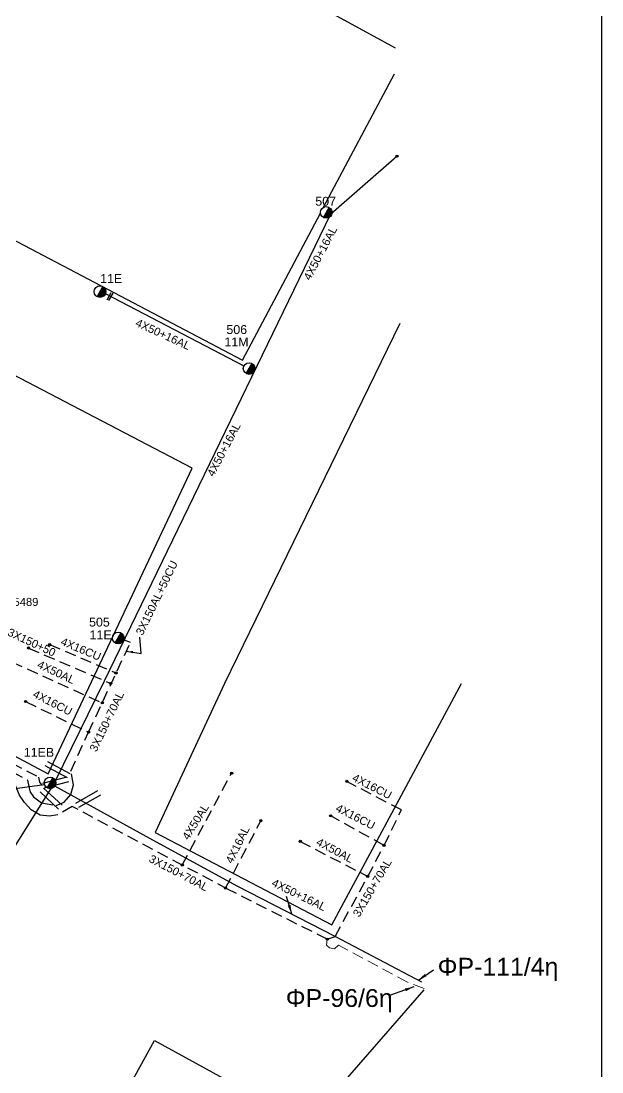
# Model space of a CAD drawing. Header units: millimetres. Extents: x 800 to 1929, y 264 to 786.
# Drawn here: x 1757.4 to 1822.7, y 481.7 to 599.9 of the extents above; entities that cross this region are included whole.
import ezdxf

# ---------------------------------------------------------------- set-up
doc = ezdxf.new("R2010")
doc.units = ezdxf.units.MM
doc.linetypes.add('DASHED', pattern=[19.05, 12.7, -6.35])
doc.layers.add('Άγνωστα', color=7, linetype='Continuous', lineweight=5)
for name, color, linetype in [('Γυμνά εναέρια ΧΤ και ΦΟΠ (3Φ)   4x50+16AL', 7, 'Continuous'), ('Εναέρια παροχή ΧΤ 4x16', 7, 'Continuous'), ('Επιγραφές - Σχήματα', 7, 'Continuous'), ('Καλώδια ΧΤ   3x150+70AL', 7, 'DASHED'), ('Καλώδια ΧΤ   3x150AL+50CU', 7, 'DASHED'), ('Μηχανική τομή', 7, 'Continuous'), ('Στύλος ΦΜ', 7, 'Continuous'), ('Στύλος ΦΜ @ 1', 7, 'Continuous'), ('Συνδέσεις', 7, 'Continuous'), ('Συνεστραμμένα ΧΤ   3x70+54.6+25 AL', 7, 'SYN_LINE'), ('Τομή', 7, 'Continuous'), ('Υπόβαθρο ΔΕΗ', 7, 'Continuous'), ('Υπόγεια Καλώδια Δικτύου ΧΤ   .15', 7, 'DASHED'), ('Υπόγεια καλώδια Παροχών ΧΤ   4x16AL', 7, 'DASHED'), ('Υπόγεια καλώδια Παροχών ΧΤ   4x16CU', 7, 'DASHED'), ('Υπόγεια καλώδια Παροχών ΧΤ   4x50AL', 7, 'DASHED')]:
    doc.layers.add(name, color=color, linetype=linetype)
doc.styles.get("Standard").update_dxf_attribs({"font": 'arial.ttf'})
doc.linetypes.add('SYN_LINE', pattern='A,0.5,-0.0001,["/\\/\\/\\/",Standard,S=0.1,R=0,X=0,Y=-0.05],-0.25', length=0.7501)
doc.dimstyles.new('ISO-25', dxfattribs={"dimtxt": 2.5, "dimasz": 1, "dimexe": 1.25, "dimexo": 0.625, "dimtad": 1, "dimtxsty": 'Standard', "dimcen": 2.5, "dimadec": 0, "dimazin": 0, "dimtfac": 1, "dimtmove": 0, "dimatfit": 3, "dimfxl": 1.25, "dimarcsym": 0})

# ---------------------------------------------------------------- blocks, each defined once
blk = doc.blocks.new('*U37')
at = {"layer": 'Συνδέσεις', "linetype": 'SYN_LINE', "ltscale": 40}
blk.add_hatch(color=256, dxfattribs=at).paths.add_polyline_path([(0.5, -0.01, 1), (-0.5, -0.01, 1)])
at = {"layer": 'Συνδέσεις'}
blk.add_circle((0, -0.01), 0.5, dxfattribs=at)
blk = doc.blocks.new('ΥΠΑΡΧΩΝ ΤΣΙΜΕΝΤΕΝΙΟΣ ΣΤΥΛΟΣ')
at = {"layer": 'Στύλος ΦΜ'}
blk.add_hatch(color=256, dxfattribs=at).paths.add_polyline_path([(-1.29, -2.28, 0.574793), (2.62, 0, 0.268822), (1.3, 2.27)])
blk.add_line((-1.29, -2.28), (1.3, 2.27), dxfattribs=at)
blk.add_circle((0, 0), 2.62, dxfattribs=at)
at = {"layer": 'Στύλος ΦΜ', "flags": 4}
for tag, p in [('ΑΡΙΘΜΟΣ', (-4.68, 8.05)), ('ΤΥΠΟΣ', (-4.91, 3.03))]:
    blk.add_attdef(tag, p, '', height=4, dxfattribs=at)
blk = doc.blocks.new('ΤΟΜΗ')
at = {"layer": 'Τομή', "ltscale": 40}
for p, q in [((-5.68, 0), (5.68, 0)), ((5.68, -2.33), (-5.68, -2.33))]:
    blk.add_line(p, q, dxfattribs=at)
blk = doc.blocks.new('ΜΗΧΑΝΙΚΗ ΤΟΜΗ')
at = {"layer": 'Μηχανική τομή', "ltscale": 40}
for p, q in [((-1.89, 0.78), (1.89, 0.78)), ((1.89, 0), (-1.89, 0))]:
    blk.add_line(p, q, dxfattribs=at)

msp = doc.modelspace()

# ---------------------------------------------------------------- linework, layer by layer
at = {"layer": 'Άγνωστα', "color": 6, "linetype": 'DASHED', "ltscale": 0.1}
msp.add_lwpolyline([(1802.688, 491.108), (1800.841, 491.84), (1793.091, 495.98), (1792.639, 495.593), (1792.047, 495.689), (1791.73, 495.987), (1791.81, 496.664)], dxfattribs=at)
at = {"layer": 'Γυμνά εναέρια ΧΤ και ΦΟΠ (3Φ)   4x50+16AL', "color": 27, "ltscale": 0.1}
for points in [[(1761.276, 514.475), (1766.764, 525.725), (1792.225, 578.198), (1799.644, 584.698)], [(1766.835, 569.248), (1782.426, 561.108)]]:
    msp.add_lwpolyline(points, dxfattribs=at)
at = {"layer": 'Γυμνά εναέρια ΧΤ και ΦΟΠ (3Φ)   4x50+16AL', "color": 151}
msp.add_lwpolyline([(1728.451, 509.788), (1760.034, 514.068)], dxfattribs=at)
at = {"layer": 'Γυμνά εναέρια ΧΤ και ΦΟΠ (3Φ)   4x50+16AL', "color": 2}
msp.add_lwpolyline([(1775.671, 459.878), (1775.736, 459.993), (1786.998, 472.958), (1801.701, 489.829), (1802.688, 490.963)], dxfattribs=at)
at = {"layer": 'Εναέρια παροχή ΧΤ 4x16', "color": 133, "linetype": 'Continuous'}
msp.add_lwpolyline([(1802.435, 491.837), (1792.702, 496.984), (1781.698, 502.626), (1771.873, 508.002), (1761.208, 513.882)], dxfattribs=at)
at = {"layer": 'Επιγραφές - Σχήματα'}
msp.add_lwpolyline([(800.476, 264.095), (1822.688, 263.717), (1822.688, 785.504), (800.476, 785.504)], close=True, dxfattribs=at)
at = {"layer": 'Καλώδια ΧΤ   3x150+70AL', "color": 6, "ltscale": 0.1}
for points in [[(1791.81, 496.664), (1780.62, 502.284), (1763.152, 511.581), (1761.532, 510.639), (1760.583, 510.484), (1759.547, 510.609), (1758.528, 511.215), (1757.77, 512.038), (1757.228, 512.86), (1756.665, 514.246), (1749.894, 517.849), (1735.879, 525.424), (1731.355, 527.869), (1734.166, 533.636)], [(1791.81, 496.664), (1792.702, 496.984), (1796.364, 503.722), (1798.197, 507.212), (1800.141, 511.203)]]:
    msp.add_lwpolyline(points, dxfattribs=at)
at = {"layer": 'Καλώδια ΧΤ   3x150+70AL', "color": 27, "ltscale": 0.1}
msp.add_lwpolyline([(1734.717, 533.359), (1732.433, 528.438), (1737.696, 525.424), (1746.348, 520.925), (1758.136, 514.55), (1758.397, 513.287), (1758.789, 512.678), (1759.705, 512.003), (1761.34, 511.698), (1762.233, 512.09), (1762.996, 512.917), (1763.301, 514.006), (1762.996, 515.573), (1764.982, 519.933), (1764.982, 519.933), (1769.693, 530.023), (1768.915, 530.313)], dxfattribs=at)
at = {"layer": 'Συνεστραμμένα ΧΤ   3x70+54.6+25 AL', "color": 2, "ltscale": 10}
msp.add_lwpolyline([(1751.037, 498.097), (1760.782, 513.601)], dxfattribs=at)
at = {"layer": 'Υπόβαθρο ΔΕΗ', "ltscale": 0.1}
for points in [[(1799.478, 596.837), (1755.63, 620.836), (1736.723, 585.697), (1782.292, 561.776), (1791.049, 578.277)], [(1791.409, 578.955), (1799.37, 593.956)], [(1730.425, 573.807), (1712.617, 540.764), (1760.445, 515.251), (1776.63, 549.637), (1730.4, 573.76)]]:
    msp.add_lwpolyline(points, dxfattribs=at)
at = {"layer": 'Υπόβαθρο ΔΕΗ'}
msp.add_lwpolyline([(1799.958, 565.877), (1780.257, 525.424), (1772.477, 508.65), (1792.323, 498.265), (1806.919, 525.424)], dxfattribs=at)
msp.add_lwpolyline([(1772.384, 485.276), (1784.747, 478.479), (1762.455, 438.331), (1750.296, 416.429), (1742.594, 401.918), (1719.558, 414.001), (1728.846, 431.504), (1739.308, 451.237), (1747.405, 466.449), (1758.923, 460.807)], close=True, dxfattribs=at)
at = {"layer": 'Υπόγεια Καλώδια Δικτύου ΧΤ   .15', "color": 1, "ltscale": 0.1}
msp.add_lwpolyline([(1735.268, 533.083), (1734.728, 531.736), (1733.349, 528.662), (1739.508, 525.424), (1759.374, 514.897), (1759.473, 514.313), (1759.712, 514.025), (1760.034, 514.068)], dxfattribs=at)
at = {"layer": 'Υπόγεια καλώδια Παροχών ΧΤ   4x16AL', "color": 6, "ltscale": 0.1}
msp.add_lwpolyline([(1780.375, 502.414), (1784.342, 509.978)], dxfattribs=at)
at = {"layer": 'Υπόγεια καλώδια Παροχών ΧΤ   4x16CU', "color": 27, "ltscale": 0.1}
for points in [[(1758.227, 529.395), (1767.481, 525.418)], [(1760.59, 529.8), (1768.069, 526.601)], [(1757.912, 523.376), (1764.982, 519.933)]]:
    msp.add_lwpolyline(points, dxfattribs=at)
at = {"layer": 'Υπόγεια καλώδια Παροχών ΧΤ   4x16CU', "color": 6, "ltscale": 0.1}
for points in [[(1800.141, 511.203), (1794.013, 514.405)], [(1798.197, 507.212), (1792.2, 510.523)]]:
    msp.add_lwpolyline(points, dxfattribs=at)
at = {"layer": 'Υπόγεια καλώδια Παροχών ΧΤ   4x50AL', "color": 27, "ltscale": 0.1}
msp.add_lwpolyline([(1756.339, 527.856), (1766.524, 523.236)], dxfattribs=at)
at = {"layer": 'Υπόγεια καλώδια Παροχών ΧΤ   4x50AL', "color": 6, "ltscale": 0.1}
for points in [[(1775.512, 504.994), (1781.055, 515.317)], [(1788.775, 507.664), (1796.364, 503.722)]]:
    msp.add_lwpolyline(points, dxfattribs=at)

# ---------------------------------------------------------------- block references
at = {"layer": 'Μηχανική τομή', "xscale": 0.2500000000000399, "yscale": 0.2500000000000399, "zscale": 0.2500000000000399, "rotation": 240.4891356938843}
msp.add_blockref('ΜΗΧΑΝΙΚΗ ΤΟΜΗ', (1767.309, 568.962), dxfattribs=at)
at = {"layer": 'Στύλος ΦΜ @ 1', "ltscale": 40}
ref = msp.add_blockref('ΥΠΑΡΧΩΝ ΤΣΙΜΕΝΤΕΝΙΟΣ ΣΤΥΛΟΣ', (1791.697, 578.367), dxfattribs=dict(at, xscale=0.25, yscale=0.25, zscale=0.25))
ref.add_attrib('ΤΥΠΟΣ', '507', (1790.469, 579.124), dxfattribs={"layer": 'Στύλος ΦΜ', "height": 1, "flags": 4})
ref = msp.add_blockref('ΥΠΑΡΧΩΝ ΤΣΙΜΕΝΤΕΝΙΟΣ ΣΤΥΛΟΣ', (1766.276, 569.469), dxfattribs=dict(at, xscale=0.25, yscale=0.25, zscale=0.25))
ref.add_attrib('ΑΡΙΘΜΟΣ', '11E', (1766.288, 570.438), dxfattribs={"layer": 'Στύλος ΦΜ', "height": 1, "flags": 4})
ref = msp.add_blockref('ΥΠΑΡΧΩΝ ΤΣΙΜΕΝΤΕΝΙΟΣ ΣΤΥΛΟΣ', (1783.034, 560.82), dxfattribs=dict(at, xscale=0.25, yscale=0.25, zscale=0.25))
ref.add_attrib('ΤΥΠΟΣ', '506', (1780.477, 564.702), dxfattribs={"layer": 'Στύλος ΦΜ', "height": 1, "flags": 4})
ref.add_attrib('ΑΡΙΘΜΟΣ', '11M', (1780.251, 563.308), dxfattribs={"layer": 'Στύλος ΦΜ', "height": 1, "flags": 4})
ref = msp.add_blockref('ΥΠΑΡΧΩΝ ΤΣΙΜΕΝΤΕΝΙΟΣ ΣΤΥΛΟΣ', (1768.315, 530.526), dxfattribs=dict(at, xscale=0.25, yscale=0.25, zscale=0.25))
ref.add_attrib('ΤΥΠΟΣ', '505', (1765.041, 531.816), dxfattribs={"layer": 'Στύλος ΦΜ', "height": 1, "flags": 4})
ref.add_attrib('ΑΡΙΘΜΟΣ', '11E', (1765.097, 530.381), dxfattribs={"layer": 'Στύλος ΦΜ', "height": 1, "flags": 4})
ref = msp.add_blockref('ΥΠΑΡΧΩΝ ΤΣΙΜΕΝΤΕΝΙΟΣ ΣΤΥΛΟΣ', (1760.664, 514.245), dxfattribs=dict(at, xscale=0.25, yscale=0.25, zscale=0.25))
ref.add_attrib('ΤΥΠΟΣ', '11EB', (1757.701, 517.173), dxfattribs={"layer": 'Στύλος ΦΜ', "height": 1, "flags": 4})
at = {"layer": 'Συνδέσεις', "xscale": 0.25, "yscale": 0.25, "zscale": 0.25}
for p in [(1799.644, 584.701), (1757.915, 523.388), (1766.525, 523.239), (1764.986, 519.945), (1781.058, 515.329), (1794.016, 514.417), (1792.204, 510.535), (1784.345, 509.989), (1788.778, 507.676), (1798.2, 507.224), (1775.515, 505.006), (1796.367, 503.733), (1780.378, 502.425), (1791.813, 496.675)]:
    msp.add_blockref('*U37', p, dxfattribs=at)
at = {"layer": 'Τομή'}
for p, xscale, yscale, zscale, rotation in [((1761.632, 515.983), 0.2499999999999903, 0.2499999999999903, 0.2499999999999903, 331.7325068789828), ((1761.219, 514.564), 0.2499999999999987, 0.2499999999999987, 0.2499999999999987, 14.91536552934128), ((1760.976, 512.686), 0.2499999999999487, 0.2499999999999487, 0.2499999999999487, 317.263168787198), ((1764.791, 512.679), 0.2499999999999487, 0.2499999999999487, 0.2499999999999487, 29.6766140533633)]:
    msp.add_blockref('ΤΟΜΗ', p, dxfattribs=dict(at, xscale=xscale, yscale=yscale, zscale=zscale, rotation=rotation))
at = {"layer": 'Υπόγεια καλώδια Παροχών ΧΤ   4x16CU', "xscale": 0.25, "yscale": 0.25, "zscale": 0.25}
for p in [(1758.241, 529.417), (1760.619, 529.789), (1768.07, 526.604), (1767.482, 525.421)]:
    msp.add_blockref('*U37', p, dxfattribs=at)

# ---------------------------------------------------------------- texts
at = {"layer": 'Γυμνά εναέρια ΧΤ και ΦΟΠ (3Φ)   4x50+16AL', "color": 7, "char_height": 0.9, "width": 84.18588, "attachment_point": 1}
for insert, rotation in [((1789.088, 571.074), 62.22625), ((1770.544, 566.46), 335.30592), ((1778.243, 549.008), 62.22625)]:
    msp.add_mtext('4X50+16AL', dxfattribs=dict(at, insert=insert, rotation=rotation))
at = {"layer": 'Επιγραφές - Σχήματα', "attachment_point": 1}
for s, insert, char_height, width in [('Σx. 3-105489', (1751.932, 535.035), 0.9, 8.06871), ('ΦΡ-111/4η', (1804.223, 494.573), 2, 8.55915), ('ΦΡ-96/6η', (1787.149, 491.054), 2, 8.55915)]:
    msp.add_mtext(s, dxfattribs=dict(at, insert=insert, char_height=char_height, width=width))
at = {"layer": 'Καλώδια ΧΤ   3x150+70AL', "color": 7, "char_height": 0.9, "width": 84.18588, "attachment_point": 1}
for insert, rotation in [((1765.05, 518.047), 64.40861), ((1772.098, 506.216), 332.32969), ((1794.628, 499.528), 59.55737)]:
    msp.add_mtext('3X150+70AL', dxfattribs=dict(at, insert=insert, rotation=rotation))
at = {"layer": 'Καλώδια ΧΤ   3x150AL+50CU', "color": 7, "insert": (1770.249, 531.141), "char_height": 0.9, "width": 84.18588, "attachment_point": 1, "rotation": 64.02499}
msp.add_mtext('3X150AL+50CU', dxfattribs=at)
at = {"layer": 'Υπόγεια καλώδια Παροχών ΧΤ   4x16AL', "color": 7, "char_height": 0.9, "width": 84.18588, "attachment_point": 1}
for s, insert, rotation in [('4X16AL', (1780.334, 505.489), 63.57285), ('4X50+16AL', (1785.871, 503.51), 334.00062)]:
    msp.add_mtext(s, dxfattribs=dict(at, insert=insert, rotation=rotation))
at = {"layer": 'Υπόγεια καλώδια Παροχών ΧΤ   4x16CU', "color": 7, "char_height": 0.9, "width": 84.18588, "attachment_point": 1}
for insert, rotation in [((1762.119, 530.624), 337.2158), ((1759.037, 524.733), 333.05625), ((1794.938, 515.326), 333.05625), ((1793.075, 511.915), 333.05625)]:
    msp.add_mtext('4X16CU', dxfattribs=dict(at, insert=insert, rotation=rotation))
at = {"layer": 'Υπόγεια καλώδια Παροχών ΧΤ   4x50AL', "color": 7, "char_height": 0.9, "width": 84.18588, "attachment_point": 1}
for s, insert, rotation in [('3X150+50', (1756.177, 531.676), 334.85806), ('4X50AL', (1759.524, 528.052), 334.85806), ('4X50AL', (1775.443, 508.216), 58.15721), ('4X50AL', (1790.906, 508.108), 332.03217)]:
    msp.add_mtext(s, dxfattribs=dict(at, insert=insert, rotation=rotation))

# ---------------------------------------------------------------- leaders
at = {"layer": 'Επιγραφές - Σχήματα'}
msp.add_leader([(1769.236, 529.04), (1770.892, 528.791), (1770.756, 530.626)], dimstyle='ISO-25', override={"dimasz": 0.75, "dimtad": 0}, dxfattribs=at)
at = {"layer": 'Επιγραφές - Σχήματα', "ltscale": 40}
for points in [[(1787.818, 499.517), (1787.229, 501.467)], [(1802.056, 492.077), (1803.741, 493.22)], [(1801.536, 491.312), (1798.909, 490.367)]]:
    msp.add_leader(points, dimstyle='ISO-25', override={"dimasz": 1, "dimtad": 0}, dxfattribs=at)

doc.saveas('drawing.dxf')
